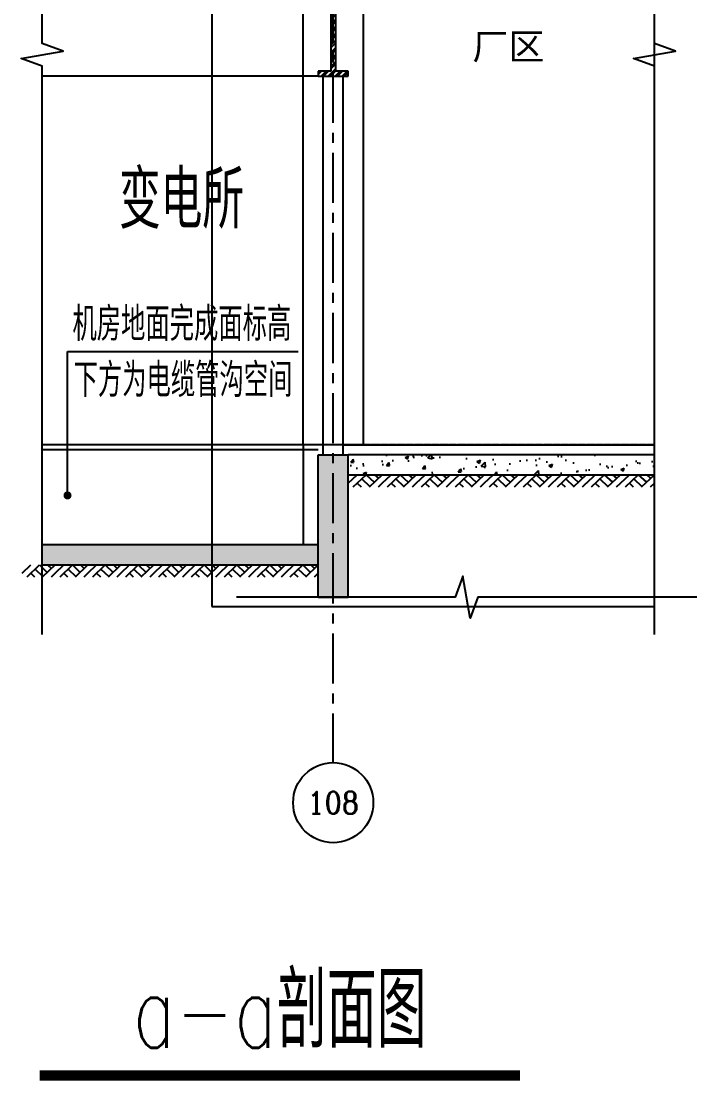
# Model space of a CAD drawing. Extents: x 220580 to 2027826, y -309201 to 71987.
# Drawn here: x 287703 to 294456, y -201650 to -191068 of the extents above; entities that cross this region are included whole.
import ezdxf
from ezdxf.enums import TextEntityAlignment as Align
from ezdxf.xclip import XClip

# ---------------------------------------------------------------- set-up
doc = ezdxf.new("R2010")
doc.units = 0
for name, pattern in [('__DASH', [0.35, 0.25, -0.1]), ('CENTER', [2, 1.25, -0.25, 0.25, -0.25]), ('DASH', [0.35, 0.25, -0.1]), ('DOTE', [2.42, 2, -0.2, 0.02, -0.2])]:
    doc.linetypes.add(name, pattern=pattern)
for name, color, linetype in [('1 轴线 辅助线', 1, 'CENTER'), ('20剖面图$0$A-AXIS-D', 1, 'Continuous'), ('3索引', 3, 'Continuous'), ('A-AXIS-DOTE', 14, 'DOTE'), ('A-HATCH-1', 252, 'Continuous'), ('A-LIN-V', 9, 'Continuous'), ('A-SFCE', 30, 'Continuous'), ('AS-COLN', 6, 'Continuous'), ('AS-WALL', 40, 'Continuous'), ('COLUMN', 4, 'Continuous'), ('DIM_SYMB', 3, 'Continuous'), ('PUB_HATCH', 8, 'Continuous'), ('PUB_TEXT', 7, 'Continuous'), ('建-墙-填充', 8, 'Continuous'), ('建-柱-钢', 9, 'Continuous')]:
    doc.layers.add(name, color=color, linetype=linetype)
doc.styles.add('_TCH_AXIS', font='COMPLEX', dxfattribs={"bigfont": 'GBCBIG'})
doc.styles.add('_TCH_DIM', font='SIMPLEX', dxfattribs={"bigfont": 'GBCBIG'})
doc.styles.add('_TCH_SPACE', font='SIMPLEX', dxfattribs={"height": 5, "bigfont": 'GBCBIG'})
doc.styles.add('卓越符号', font='ROMANS.shx', dxfattribs={"width": 0.7, "bigfont": 'CHINESE.shx'})
doc.styles.add('图框', font='')
doc.styles.get('图框').set_extended_font_data('SimSun')

# ---------------------------------------------------------------- blocks, each defined once
blk = doc.blocks.new('G$CBF9D2CED')
at = {"layer": '建-墙-填充'}
h = blk.add_hatch(dxfattribs=at)
h.set_pattern_fill('金属', color=256, scale=20, style=0)
h.set_pattern_definition([(45, (0, 0), (-35.3553, 35.3553), []), (45, (23.57, 0), (-35.3553, 35.3553), [])])
h.paths.add_polyline_path([(-150, 0), (-150, -50), (-25, -50), (-25, -650), (-150, -650), (-150, -700), (150, -700), (150, -650), (25, -650), (25, -50), (150, -50), (150, 0)])
at = {"layer": '建-柱-钢'}
for p, q in [((-150, 0), (-150, -50)), ((150, 0), (-150, 0)), ((150, -50), (150, 0)), ((-150, -50), (-25, -50)), ((-25, -50), (-25, -650)), ((25, -650), (25, -50)), ((25, -50), (150, -50)), ((-25, -650), (-150, -650)), ((-150, -650), (-150, -700)), ((-150, -700), (150, -700)), ((150, -650), (25, -650)), ((150, -700), (150, -650))]:
    blk.add_line(p, q, dxfattribs=at)
blk = doc.blocks.new('G$C845E5159')
at = {"layer": 'COLUMN'}
blk.add_lwpolyline([(300, 700), (300, -11000), (-300, -11000), (-300, 700), (300, 700)], dxfattribs=at)
blk = doc.blocks.new('$LinePat$素土夯实')
at = {"color": 0}
for p, q in [((0, -210), (210, 0)), ((120, -300), (420, 0)), ((420, 0), (608, -188)), ((495, -300), (795, 0)), ((615, 0), (705, -90)), ((210, -210), (300, -300)), ((315, -105), (502, -293)), ((705, -300), (795, -210))]:
    blk.add_line(p, q, dxfattribs=at)
blk = doc.blocks.new('*U518')
at = {"const_width": 0.7}
blk.add_lwpolyline([(-16.004, 0), (16.004, 0)], dxfattribs=at)
at = {"color": 0, "style": '卓越符号', "width": 0.7, "flags": 8}
blk.add_attdef('图名', text='', height=5, dxfattribs=at).set_placement((0, 1.847), align=Align.CENTER)
blk.add_attdef('比例', (18.804, 1.847), '', height=4, dxfattribs=at)

msp = doc.modelspace()

# ---------------------------------------------------------------- hatches: boundary and pattern name
at = {"layer": 'A-HATCH-1'}
h = msp.add_hatch(dxfattribs=at)
h.set_pattern_fill('混凝土', color=256, scale=50)
h.set_pattern_definition([(50, (1865373.93, -763554.53), (358.63009, -31.37607), [37.5, -412.5]), (355, (1865373.93, -763554.53), (-69.37567, 376.09607), [30, -330]), (100.4514, (1865403.8, -763557.14), (289.25469, 344.71977), [31.870095, -350.571056]), (46.1842, (1865373.93, -763454.53), (533.62052, -82.75951), [56.25, -618.75]), (96.6356, (1865418.4, -763461.4), (467.33135, 487.05894), [47.80514, -525.8565]), (351.1842, (1865373.93, -763454.5), (467.33097, 487.0593), [45, -495]), (21, (1865423.93, -763479.53), (298.453526, -201.309445), [37.5, -412.5]), (326, (1865423.93, -763479.53), (121.65767, 362.57502), [30, -330]), (71.4514, (1865448.8, -763496.3), (420.111314, 161.26525), [31.870095, -350.571056]), (37.5, (1865373.93, -763554.53), (6.079928, 166.446927), [0, -326, 0, -335, 0, -331.25]), (7.5, (1865373.93, -763554.53), (131.534769, 197.205856), [0, -191, 0, -318.5, 0, -126.25]), (327.5, (1865262.43, -763554.53), (266.911218, -11.277436), [0, -125, 0, -390, 0, -517.5]), (317.5, (1865212.43, -763554.53), (291.593085, 50.05249), [0, -162.5, 0, -259, 0, -367.5])])
h.paths.add_polyline_path([(290971.2, -195397.1), (290971.2, -195597.1), (294031.5, -195597.1), (294031.5, -195397.1)])
h = msp.add_hatch(color=256, dxfattribs=at)
h.dxf.hatch_style = 1
h.paths.add_polyline_path([(287912.5, -196297.1), (287912.5, -196497.1), (290671.2, -196497.1), (290671.2, -196297.1)])
at = {"layer": 'PUB_HATCH'}
msp.add_hatch(color=256, dxfattribs=at).paths.add_polyline_path([(290971.2, -196819.2), (290971.2, -195397.1), (290671.2, -195397.1), (290671.2, -196819.2)])

# ---------------------------------------------------------------- linework, layer by layer
at = {"layer": '1 轴线 辅助线', "ltscale": 400}
msp.add_line((290821.2, -198481.7), (290821.2, -178408.5), dxfattribs=at)
at = {"layer": '20剖面图$0$A-AXIS-D', "color": 3}
msp.add_circle((290821.2, -198872.6), 400, dxfattribs=at)
at = {"layer": 'A-AXIS-DOTE', "linetype": '__DASH', "ltscale": 2}
msp.add_line((294031.5, -195297.1), (287912.5, -195297.1), dxfattribs=at)
at = {"layer": 'A-LIN-V'}
for p, q in [((290671.2, -191617.1), (287912.5, -191617.1)), ((290521.2, -195297.1), (290521.2, -196297.1))]:
    msp.add_line(p, q, dxfattribs=at)
at = {"layer": 'A-SFCE', "linetype": 'DASH'}
for p, q in [((290671.2, -195297.1), (287912.5, -195297.1)), ((290671.2, -195347.1), (287912.5, -195347.1))]:
    msp.add_line(p, q, dxfattribs=at)
at = {"layer": 'A-SFCE'}
msp.add_line((290921.2, -195297.1), (294031.5, -195297.1), dxfattribs=at)
at = {"layer": 'AS-COLN'}
for p, q in [((290671.2, -196819.2), (290671.2, -195397.1)), ((290671.2, -195397.1), (290971.2, -195397.1)), ((290971.2, -196819.2), (290971.2, -195397.1)), ((290671.2, -196819.2), (290971.2, -196819.2))]:
    msp.add_line(p, q, dxfattribs=at)
for points in [[(290971.2, -195597.1), (294031.5, -195597.1), (294031.5, -195397.1), (290971.2, -195397.1)], [(287912.5, -196497.1), (290671.2, -196497.1), (290671.2, -196297.1), (287912.5, -196297.1)]]:
    msp.add_lwpolyline(points, dxfattribs=at)
at = {"layer": 'AS-WALL'}
for p, q in [((290721.2, -195397.1), (290721.2, -191617.1)), ((290721.2, -191617.1), (290921.2, -191617.1)), ((290921.2, -195397.1), (290921.2, -191617.1))]:
    msp.add_line(p, q, dxfattribs=at)
at = {"layer": 'DIM_SYMB'}
for p, q in [((288165.6, -195803.7), (288165.6, -194365.9)), ((288165.6, -194365.9), (290472.2, -194365.9))]:
    msp.add_line(p, q, dxfattribs=at)
for points in [[(287912.5, -197191.5), (287912.5, -191516.5), (287702.5, -191440.1), (288122.5, -191366.1), (287912.5, -191291.5), (287912.5, -185616.6)], [(294031.5, -197191.5), (294031.5, -191516.5), (293821.5, -191440.1), (294241.5, -191366.1), (294031.5, -191291.5), (294031.5, -185616.6)], [(294455.9, -196819.2), (292267, -196819.2), (292190.6, -197029.2), (292116.6, -196609.2), (292042, -196819.2), (289853.2, -196819.2)]]:
    msp.add_lwpolyline(points, dxfattribs=at)
at = {"layer": 'DIM_SYMB', "const_width": 40}
msp.add_lwpolyline([(288165.6, -195823.7, 1), (288165.6, -195783.7, 1)], format="xyb", close=True, dxfattribs=at)

# ---------------------------------------------------------------- block references
at = {"layer": '3索引', "color": 7}
ref = msp.add_blockref('*U518', (290286.3, -201597.7), dxfattribs=dict(at, xscale=150, yscale=150, zscale=150))
ref.add_attrib('图名', 'a-a剖面图', dxfattribs={"layer": '0', "color": 0, "height": 750, "style": '卓越符号', "width": 0.7}).set_placement((290286.3, -201320.6), align=Align.CENTER)
at = {"layer": 'A-HATCH-1', "yscale": 0.4, "zscale": 0.4}
for p, xscale in [((290971.2, -195597.1), 0.4277130979109163), ((291311.3, -195597.1), 0.4277130979109163), ((291651.3, -195597.1), 0.4277130979109163), ((291991.3, -195597.1), 0.4277130979109163), ((292331.4, -195597.1), 0.4277130979109163), ((292671.4, -195597.1), 0.4277130979109163), ((293011.4, -195597.1), 0.4277130979109163), ((293351.5, -195597.1), 0.4277130979109163), ((293691.5, -195597.1), 0.4277130979109163), ((287712.5, -196497.1), 0.4135186485075316), ((288041.3, -196497.1), 0.4135186485075316), ((288370, -196497.1), 0.4135186485075316), ((288698.8, -196497.1), 0.4135186485075316), ((289027.5, -196497.1), 0.4135186485075316), ((289356.3, -196497.1), 0.4135186485075316), ((289685, -196497.1), 0.4135186485075316), ((290013.8, -196497.1), 0.4135186485075316), ((290342.5, -196497.1), 0.4135186485075316)]:
    msp.add_blockref('$LinePat$素土夯实', p, dxfattribs=dict(at, xscale=xscale))
at = {"layer": 'A-LIN-V'}
ref = msp.add_blockref('G$C845E5159', (290821.2, -184297.1), dxfattribs=at)
XClip(ref).set_block_clipping_path([(-1212.3866562452, -12616.0079631957), (3210.2872155558, -1319.5526150048)])
msp.add_blockref('G$CBF9D2CED', (290821.2, -190917.1), dxfattribs=at)

# ---------------------------------------------------------------- texts
at = {"layer": 'PUB_TEXT'}
for s, height, style, p in [('厂区', 264.35, '图框', (292212, -191451.7)), ('变电所', 578.72, '_TCH_SPACE', (288679.8, -193139.5)), ('机房地面完成面标高', 337.59, '_TCH_DIM', (288215.1, -194260.9)), ('下方为电缆管沟空间', 337.59, '_TCH_DIM', (288226.3, -194820.9))]:
    msp.add_text(s, height=height, dxfattribs=dict(at, style=style)).set_placement(p)
at = {"layer": 'PUB_TEXT', "style": '_TCH_AXIS'}
msp.add_text('108', height=220.59, dxfattribs=at).set_placement((290563.9, -198982.9), (291078.6, -198982.9), align=Align.FIT)

doc.saveas('drawing.dxf')
